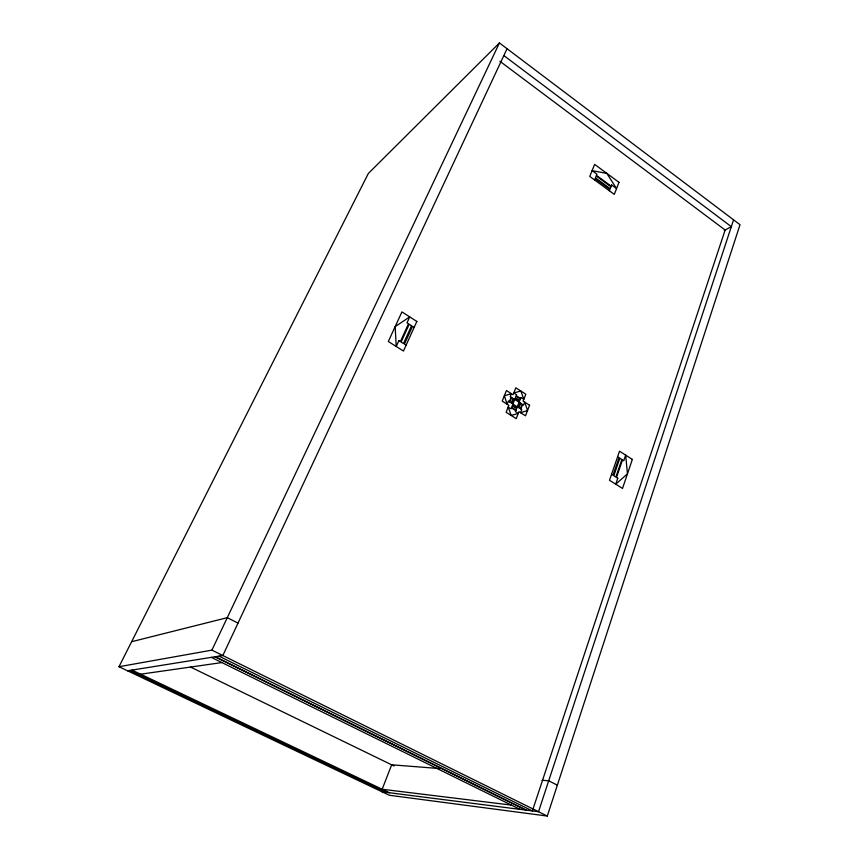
<?xml version="1.0" encoding="UTF-8"?>
<svg xmlns="http://www.w3.org/2000/svg" width="859" height="859" viewBox="0 0 859 859"><rect width="100%" height="100%" fill="white"/><g stroke="black" fill="none" stroke-linecap="round" stroke-linejoin="round"><path stroke-width="1.29" d="M547.29 816.05L740.018 224.714L499.423 42.95L368.339 173.475L118.982 666.724L389.288 795.251L547.29 816.05L211.915 650.134L118.982 666.724M733.575 219.84L538.518 811.712L382.04 791.805M609.353 190.762L609.879 189.42L595.137 178.618L594.6 179.96M507.057 48.716L222.825 655.524L127.561 670.793M211.915 650.134L499.423 42.95M724.277 230.48L731.32 226.669L503.846 55.567M131.62 641.716L227.291 617.675L238.007 623.119M140.651 674.197L221.89 662.568M439.411 768.537L391.661 764.811L382.169 789.249L511.384 805.098M542.04 780.23L548.708 780.788L557.351 785.169M132.018 670.084L389.524 792.76M129.773 670.439L385.755 792.277M190.462 667.014L394.109 766.003M218.991 656.147L532.365 810.928L725.136 230.019L499.884 61.257M215.33 656.727L526.481 810.177M214.922 656.791L525.815 810.091M211.335 657.371L520.039 809.361M611.565 474.318L613.004 475.22L619.017 457.74L617.589 456.838M406.103 345.189L404.439 344.137L412.503 326.345L414.156 327.397M632.342 459.415L622.517 488.438L609.503 480.278L619.532 451.211L632.342 459.415M617.771 478.227L615.742 484.186L627.457 473.835L625.674 455.141L623.752 460.757L622.485 459.952L616.494 477.432L617.771 478.227M619.833 458.266L613.831 475.746L615.882 477.035L621.873 459.565L619.833 458.266M529.584 405.233L525.472 415.81L518.954 411.686L516.227 418.623L506.123 412.277L508.882 405.33L502.204 401.121L506.456 390.523L513.091 394.743L515.851 387.817L525.826 394.195L523.11 401.11L529.584 405.233M618.985 182.333L614.303 194.381L589.768 176.428L594.621 164.37L618.985 182.333M610.932 186.747L610.18 188.658L595.437 177.856L596.2 175.934L610.932 186.747M611.619 184.986L611.157 186.178L596.436 175.365L596.908 174.184L592.098 170.64L606.851 173.389L616.547 188.604L611.619 184.986M520.715 403.268L518.911 407.864L520.393 408.809L522.197 404.213L520.715 403.268M522.648 404.492L520.844 409.088L521.767 409.679L520.575 412.717L527.533 410.505L524.72 402.141L523.571 405.072L522.648 404.492M515.787 410.613L515.4 411.59L518.278 413.404L511.18 415.455L508.195 407.048L511.008 408.83L511.406 407.842L515.787 410.613M516.592 408.562L515.969 410.14L511.588 407.37L512.211 405.802L516.592 408.562M519.523 401.132L516.839 407.928L512.469 405.169L515.164 398.361L519.523 401.132M520.382 398.952L519.759 400.509L515.411 397.738L516.023 396.182L520.382 398.952M520.951 397.502L520.565 398.479L516.216 395.709L516.603 394.732L513.8 392.96L520.844 391.006L523.807 399.328L520.951 397.502M520.125 402.892L518.31 407.488L511.857 403.408L513.682 398.801L520.125 402.892M508.378 401.207L507.164 404.245L504.34 395.806L511.395 393.658L510.214 396.6L511.148 397.191L509.312 401.797L508.378 401.207M511.599 397.47L509.763 402.076L511.255 403.021L513.081 398.426L511.599 397.47M416.84 321.449L403.472 351.02L388.3 341.506L401.926 311.903L416.84 321.449M411.558 325.744L403.483 343.536L401.099 342.032L409.195 324.24L411.558 325.744M398.898 340.647L396.235 346.488L395.161 326.613L409.732 316.907L407.016 322.855L408.487 323.789L400.391 341.581L398.898 340.647"/></g></svg>
